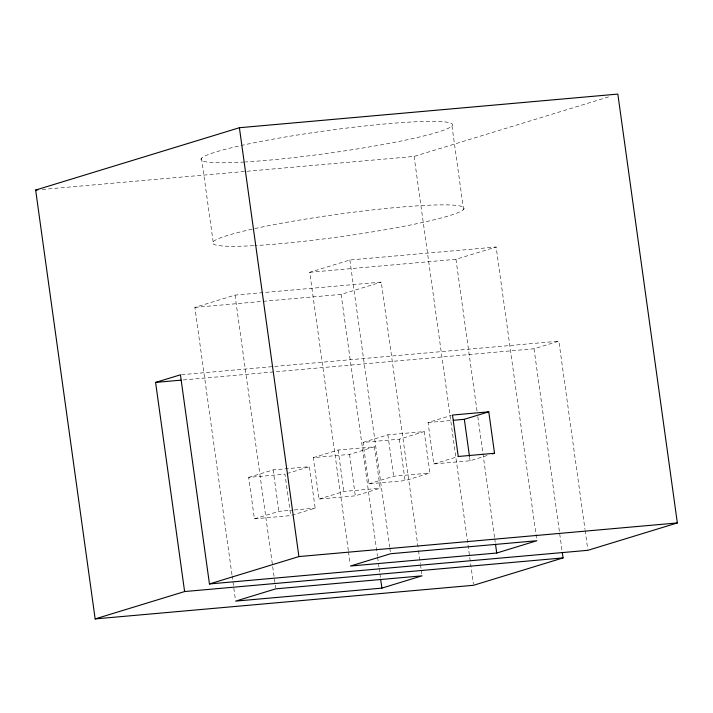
<?xml version="1.0" encoding="UTF-8"?>
<svg xmlns="http://www.w3.org/2000/svg" width="713" height="713" viewBox="0 0 713 713"><rect width="100%" height="100%" fill="white"/><g stroke="black" fill="none" stroke-linecap="round" stroke-linejoin="round"><path stroke-width="0.53" stroke-dasharray="3.56 2.67" d="M247.001 171.272L414.093 156.423L610.417 96.362M231.957 574.723L194.863 307.392L235.014 295.111L381.286 282.107L418.379 549.438M348.327 550.623L309.709 272.295L349.86 260.004L496.132 247.01L536.737 539.634M194.863 307.392L341.126 294.389L381.286 282.107M309.709 272.295L455.972 259.291L496.132 247.01M183.259 379.958L534.037 348.782L558.876 341.179L584.999 529.394M248.677 477.389L273.124 469.912L309.406 466.685L315.164 508.128L290.708 515.606L254.425 518.832L248.677 477.389L284.959 474.163L290.708 515.606M313.283 457.621L338.122 450.028L374.414 446.801L380.163 488.245L355.315 495.838L319.032 499.064L313.283 457.621L349.566 454.404L374.414 446.801M363.042 442.416L387.881 434.814L424.173 431.588L429.921 473.031L405.073 480.633L368.79 483.86L363.042 442.416L399.325 439.19L424.173 431.588M487.086 455.545L470.081 460.75L433.789 463.976L428.041 422.533L451.427 415.376M287.081 473.512L309.406 466.685M254.425 518.832L278.872 511.355L293.168 510.08M319.032 499.064L343.88 491.462L380.163 488.245M368.79 483.86L393.638 476.257L429.921 473.031M433.789 463.976L458.245 456.489M42.29 189.462L245.896 171.37M181.539 374.717L558.876 341.179M428.041 422.533L452.229 420.385M294.264 509.982L315.164 508.128M585.15 530.499L587.744 549.206M534.037 348.782L562.138 551.309M451.962 125.925L463.548 209.453M455.972 259.291L477.193 412.203M477.808 416.606L494.599 537.62M494.751 538.716L495.357 543.119M469.626 457.479L470.081 460.75M414.093 156.423L473.45 584.179M418.531 550.534L420.367 563.733M420.518 564.839L421.133 569.232M421.285 570.338L421.891 574.74M399.325 439.19L405.073 480.633M387.881 434.814L393.638 476.257M349.86 260.004L389.708 547.138M389.859 548.235L390.466 552.637M341.126 294.389L377.462 556.22M377.614 557.316L378.986 567.218M379.138 568.323L379.753 572.717M379.904 573.822L380.51 578.225M349.566 454.404L355.315 495.838M338.122 450.028L343.88 491.462M348.479 551.719L350.154 563.823M273.124 469.912L278.872 511.355M235.014 295.111L275.619 587.735M201.529 158.215L213.125 241.734M232.108 575.819L235.468 600.025M244.318 162.029A126.985 11.292 -7.9 0 1 285.191 137.039A126.985 11.292 -7.9 0 1 450.438 127.119A126.985 11.292 -7.9 0 1 245.459 161.958M253.659 245.673A126.985 11.292 -7.9 0 1 299.629 220.076A126.985 11.292 -7.9 0 1 461.445 210.986A126.985 11.292 -7.9 0 1 254.782 245.611"/><path stroke-width="1.07" d="M35.65 190.059L239.399 127.725L617.841 94.089L677.35 522.941L587.895 550.311L209.453 583.947L180.434 374.815L155.594 382.409L184.614 591.549L95.159 618.911L35.65 190.059L37.86 189.863M453.334 420.287L464.332 419.306L488.779 411.829L494.528 453.263L492.407 453.914M209.453 583.947L298.907 556.577L677.35 522.941M381.883 588.118L422.043 575.837L275.779 588.84L235.62 601.121L381.883 588.118L380.662 579.321M496.729 553.021L536.889 540.73L390.626 553.734L350.466 566.024L496.729 553.021L495.508 544.224M562.29 552.406L563.056 557.914L473.601 585.275L95.159 618.911M155.594 382.409L181.04 380.154M488.779 411.829L452.497 415.046L458.245 456.489L494.528 453.263M184.614 591.549L563.056 557.914M464.332 419.306L469.475 456.382M239.399 127.725L298.907 556.577"/></g></svg>
